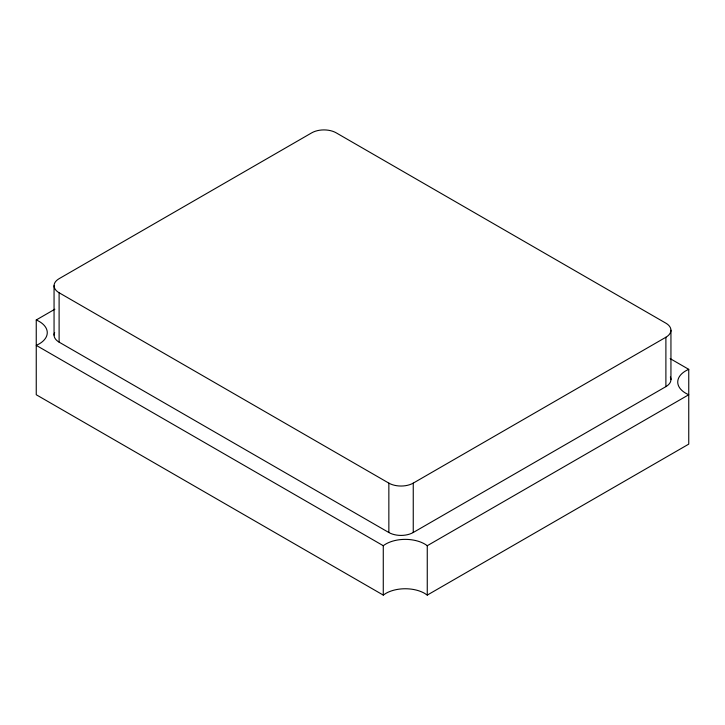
<?xml version="1.0" encoding="UTF-8"?>
<svg xmlns="http://www.w3.org/2000/svg" width="725" height="725" viewBox="0 0 725 725"><rect width="100%" height="100%" fill="white"/><g stroke="black" fill="none" stroke-linecap="round" stroke-linejoin="round"><path stroke-width="1.09" d="M54.855 309.222L36.25 319.961L36.25 394.744L383.271 595.098L386.072 593.258A27.496 15.868 0 0 1 424.46 593.258L427.261 595.098L688.75 444.126L688.75 369.342L670.127 358.594M59.106 292.755L388.854 483.131A17.282 9.978 0 0 0 413.25 483.113L665.894 337.252A17.228 9.951 0 0 0 665.894 323.187L336.146 132.811A17.282 9.978 0 0 0 311.75 132.829L59.106 278.69A17.228 9.951 0 0 0 59.106 292.755L59.106 342.137L388.854 532.522A17.282 9.978 0 0 0 413.25 532.494L665.894 386.633A17.228 9.951 0 0 0 670.353 377.027M36.25 319.961A27.496 15.868 0 0 1 36.25 345.363L383.271 545.717A27.496 15.868 0 0 1 427.261 545.717L688.75 394.744A27.496 15.868 0 0 1 688.75 369.342M670.942 330.219L670.942 379.601M665.894 337.252L665.894 386.633M427.261 545.717L427.261 595.098M413.25 483.113L413.25 532.494M388.854 483.131L388.854 532.522M383.271 545.717L383.271 595.098M54.058 285.722L54.058 335.104M59.106 342.137A17.228 9.951 0 0 1 54.647 332.53"/></g></svg>
